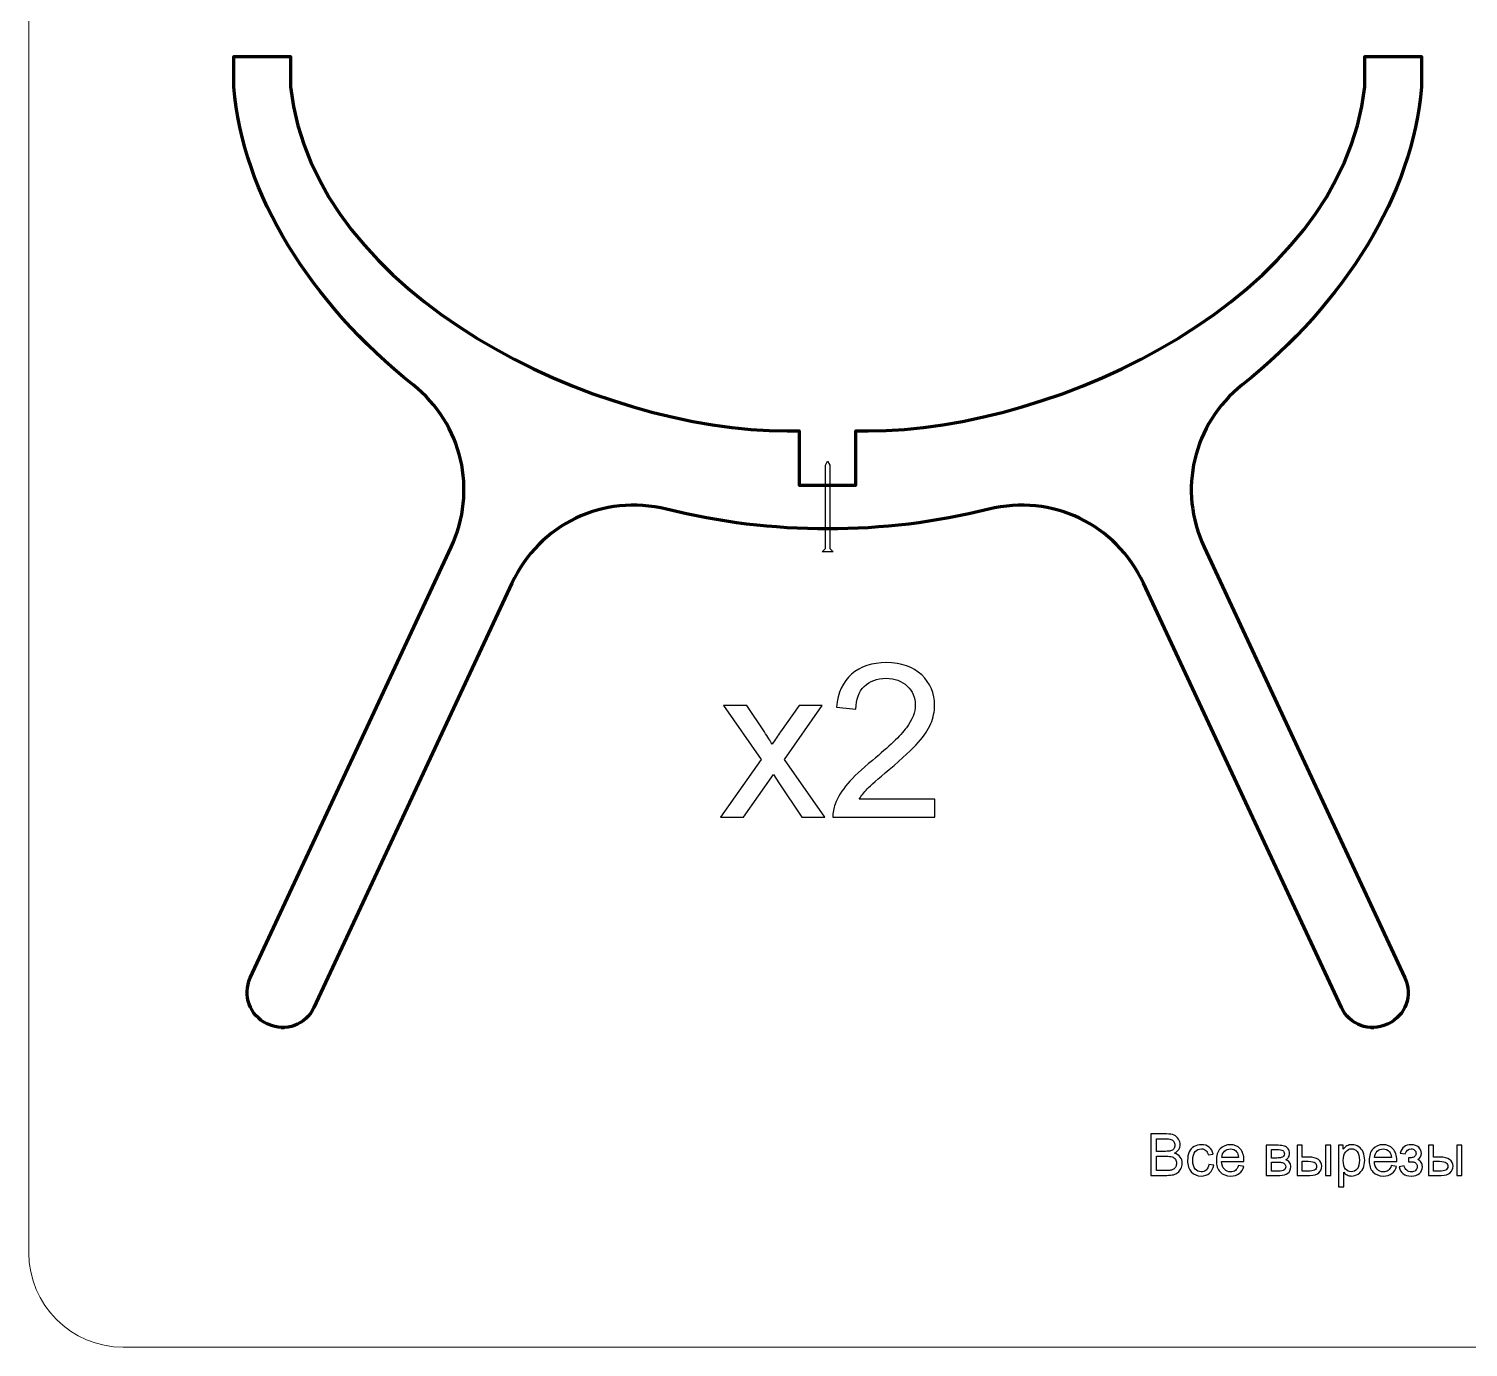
# Model space of a CAD drawing. Header units: centimetres. Extents: x -343 to 358, y -257 to 272.
# Drawn here: x -343.2 to -236.5, y 67.2 to 164.9 of the extents above; entities that cross this region are included whole.
import ezdxf

# ---------------------------------------------------------------- set-up
doc = ezdxf.new("R2010")
doc.units = ezdxf.units.CM
doc.header["$MEASUREMENT"] = 0
doc.layers.add('layer 1', color=7, linetype='Continuous')

msp = doc.modelspace()

# ---------------------------------------------------------------- linework, layer by layer
at = {"layer": 'layer 1', "color": 253, "lineweight": 20}
msp.add_open_spline([(-336.15246, 268.74795), (-336.15246, 268.74795), (-58.05242, 268.74795), (-58.05242, 268.74795), (-58.05242, 268.74795), (-54.20242, 268.74795), (-51.05242, 265.59795), (-51.05242, 261.74795), (-51.05242, 261.74795), (-51.05242, 261.74795), (-51.05242, 74.24125), (-51.05242, 74.24125), (-51.05242, 74.24125), (-51.05242, 70.39125), (-54.20242, 67.24125), (-58.05242, 67.24125), (-58.05242, 67.24125), (-58.05242, 67.24125), (-336.15246, 67.24125), (-336.15246, 67.24125), (-336.15246, 67.24125), (-340.00246, 67.24125), (-343.15246, 70.39125), (-343.15246, 74.24125), (-343.15246, 74.24125), (-343.15246, 74.24125), (-343.15246, 261.74795), (-343.15246, 261.74795), (-343.15246, 261.74795), (-343.15246, 265.59795), (-340.00246, 268.74795), (-336.15246, 268.74795)], degree=3, knots=[0, 0, 0, 0, 0.111111111, 0.111111111, 0.111111111, 0.111111111, 0.222222222, 0.222222222, 0.222222222, 0.222222222, 0.333333333, 0.333333333, 0.333333333, 0.333333333, 0.444444444, 0.444444444, 0.444444444, 0.444444444, 0.555555556, 0.555555556, 0.555555556, 0.555555556, 0.666666667, 0.666666667, 0.666666667, 0.666666667, 0.777777778, 0.777777778, 0.777777778, 0.777777778, 1, 1, 1, 1], dxfattribs=at)
at = {"layer": 'layer 1', "color": 230, "lineweight": 100}
for points, knots in [([(-283.95456, 127.86171), (-279.94029, 127.86171), (-275.92603, 128.34684), (-272.02025, 129.31711), (-272.02025, 129.31711), (-267.33117, 130.48196), (-262.58817, 128.21721), (-260.54625, 123.8383), (-260.54625, 123.8383), (-260.54625, 123.8383), (-245.88548, 92.39819), (-245.88548, 92.39819), (-245.88548, 92.39819), (-245.29192, 91.1253), (-243.7696, 90.57125), (-242.49671, 91.16478), (-242.49671, 91.16478), (-242.49671, 91.16478), (-242.40608, 91.20704), (-242.40608, 91.20704), (-242.40608, 91.20704), (-241.13319, 91.80057), (-240.57912, 93.32291), (-241.17267, 94.5958), (-241.17267, 94.5958), (-241.17267, 94.5958), (-256.05014, 126.5006), (-256.05014, 126.5006), (-256.05014, 126.5006), (-258.02389, 130.73332), (-256.88283, 135.61334), (-253.23726, 138.53245), (-253.23726, 138.53245), (-245.62108, 144.63096), (-240.58976, 152.63122), (-239.94869, 160.60305), (-239.94869, 160.60305), (-239.94869, 160.60305), (-239.95456, 162.85305), (-239.95456, 162.85305), (-239.95456, 162.85305), (-239.95456, 162.85305), (-244.15456, 162.85305), (-244.15456, 162.85305), (-244.15456, 162.85305), (-244.15456, 162.85305), (-244.15456, 160.60305), (-244.15456, 160.60305), (-244.15456, 160.60305), (-245.90506, 144.96834), (-266.94531, 135.11614), (-280.95366, 135.11572), (-280.95366, 135.11572), (-280.95366, 135.11572), (-281.85456, 135.11572), (-281.85456, 135.11572), (-281.85456, 135.11572), (-281.85456, 135.11572), (-281.85456, 131.10305), (-281.85456, 131.10305), (-281.85456, 131.10305), (-281.85456, 131.10305), (-286.05456, 131.10305), (-286.05456, 131.10305), (-286.05456, 131.10305), (-286.05456, 131.10305), (-286.05456, 135.11572), (-286.05456, 135.11572), (-286.05456, 135.11572), (-286.05456, 135.11572), (-286.95546, 135.11572), (-286.95546, 135.11572), (-286.95546, 135.11572), (-300.96381, 135.11614), (-322.00406, 144.96834), (-323.75456, 160.60305), (-323.75456, 160.60305), (-323.75456, 160.60305), (-323.75456, 162.85305), (-323.75456, 162.85305), (-323.75456, 162.85305), (-323.75456, 162.85305), (-327.95456, 162.85305), (-327.95456, 162.85305), (-327.95456, 162.85305), (-327.95456, 162.85305), (-327.96043, 160.60305), (-327.96043, 160.60305), (-327.96043, 160.60305), (-327.31936, 152.63122), (-322.28804, 144.63096), (-314.67186, 138.53245), (-314.67186, 138.53245), (-311.02629, 135.61334), (-309.88523, 130.73332), (-311.85898, 126.5006), (-311.85898, 126.5006), (-311.85898, 126.5006), (-326.73645, 94.5958), (-326.73645, 94.5958), (-326.73645, 94.5958), (-327.33, 93.32291), (-326.77593, 91.80057), (-325.50304, 91.20704), (-325.50304, 91.20704), (-325.50304, 91.20704), (-325.41241, 91.16478), (-325.41241, 91.16478), (-325.41241, 91.16478), (-324.13952, 90.57125), (-322.6172, 91.1253), (-322.02364, 92.39819), (-322.02364, 92.39819), (-322.02364, 92.39819), (-307.36287, 123.8383), (-307.36287, 123.8383), (-307.36287, 123.8383), (-305.32095, 128.21721), (-300.57795, 130.48196), (-295.88887, 129.31711), (-295.88887, 129.31711), (-291.98309, 128.34684), (-287.96883, 127.86171), (-283.95456, 127.86171)], [0, 0, 0, 0, 0.03125, 0.03125, 0.03125, 0.03125, 0.0625, 0.0625, 0.0625, 0.0625, 0.09375, 0.09375, 0.09375, 0.09375, 0.125, 0.125, 0.125, 0.125, 0.15625, 0.15625, 0.15625, 0.15625, 0.1875, 0.1875, 0.1875, 0.1875, 0.21875, 0.21875, 0.21875, 0.21875, 0.25, 0.25, 0.25, 0.25, 0.28125, 0.28125, 0.28125, 0.28125, 0.3125, 0.3125, 0.3125, 0.3125, 0.34375, 0.34375, 0.34375, 0.34375, 0.375, 0.375, 0.375, 0.375, 0.40625, 0.40625, 0.40625, 0.40625, 0.4375, 0.4375, 0.4375, 0.4375, 0.46875, 0.46875, 0.46875, 0.46875, 0.5, 0.5, 0.5, 0.5, 0.53125, 0.53125, 0.53125, 0.53125, 0.5625, 0.5625, 0.5625, 0.5625, 0.59375, 0.59375, 0.59375, 0.59375, 0.625, 0.625, 0.625, 0.625, 0.65625, 0.65625, 0.65625, 0.65625, 0.6875, 0.6875, 0.6875, 0.6875, 0.71875, 0.71875, 0.71875, 0.71875, 0.75, 0.75, 0.75, 0.75, 0.78125, 0.78125, 0.78125, 0.78125, 0.8125, 0.8125, 0.8125, 0.8125, 0.84375, 0.84375, 0.84375, 0.84375, 0.875, 0.875, 0.875, 0.875, 0.90625, 0.90625, 0.90625, 0.90625, 0.9375, 0.9375, 0.9375, 0.9375, 1, 1, 1, 1]), ([(-324.43906, 90.92856), (-324.37249, 90.92597), (-324.30605, 90.92594), (-324.23984, 90.92856), (-324.23984, 90.92856), (-324.23984, 90.92856), (-324.43906, 90.92856), (-324.43906, 90.92856)], [0, 0, 0, 0, 0.333333333, 0.333333333, 0.333333333, 0.333333333, 1, 1, 1, 1]), ([(-243.47006, 90.92856), (-243.53663, 90.92597), (-243.60307, 90.92594), (-243.66928, 90.92856), (-243.66928, 90.92856), (-243.66928, 90.92856), (-243.47006, 90.92856), (-243.47006, 90.92856)], [0, 0, 0, 0, 0.333333333, 0.333333333, 0.333333333, 0.333333333, 1, 1, 1, 1])]:
    msp.add_open_spline(points, degree=3, knots=knots, dxfattribs=at)
at = {"layer": 'layer 1', "color": 250}
msp.add_open_spline([(-283.80456, 126.40932), (-283.80456, 126.40932), (-283.80456, 132.58702), (-283.80456, 132.58702), (-283.80456, 132.58702), (-283.80456, 132.58702), (-283.95456, 132.87806), (-283.95456, 132.87806), (-283.95456, 132.87806), (-283.95456, 132.87806), (-284.10456, 132.58702), (-284.10456, 132.58702), (-284.10456, 132.58702), (-284.10456, 132.58702), (-284.10456, 126.40932), (-284.10456, 126.40932), (-284.10456, 126.40932), (-284.10456, 126.40932), (-284.35456, 126.17383), (-284.35456, 126.17383), (-284.35456, 126.17383), (-284.35456, 126.17383), (-283.55456, 126.17383), (-283.55456, 126.17383), (-283.55456, 126.17383), (-283.55456, 126.17383), (-283.80456, 126.40932), (-283.80456, 126.40932)], degree=3, knots=[0, 0, 0, 0, 0.125, 0.125, 0.125, 0.125, 0.25, 0.25, 0.25, 0.25, 0.375, 0.375, 0.375, 0.375, 0.5, 0.5, 0.5, 0.5, 0.625, 0.625, 0.625, 0.625, 0.75, 0.75, 0.75, 0.75, 1, 1, 1, 1], dxfattribs=at)
at = {"layer": 'layer 1', "color": 242}
for points, knots in [([(-276.0138, 107.84061), (-276.0138, 107.84061), (-276.0138, 106.50255), (-276.0138, 106.50255), (-276.0138, 106.50255), (-276.0138, 106.50255), (-283.5643, 106.50255), (-283.5643, 106.50255), (-283.5643, 106.50255), (-283.57492, 106.83972), (-283.51917, 107.16362), (-283.3997, 107.47689), (-283.3997, 107.47689), (-283.20589, 107.98929), (-282.89527, 108.49637), (-282.46783, 108.99283), (-282.46783, 108.99283), (-282.04039, 109.4893), (-281.42977, 110.06275), (-280.63596, 110.7132), (-280.63596, 110.7132), (-279.40144, 111.73002), (-278.56249, 112.53445), (-278.12444, 113.12915), (-278.12444, 113.12915), (-277.68373, 113.72384), (-277.46337, 114.28668), (-277.46337, 114.81765), (-277.46337, 114.81765), (-277.46337, 115.37253), (-277.66249, 115.83979), (-278.06072, 116.22209), (-278.06072, 116.22209), (-278.45895, 116.60174), (-278.97931, 116.79289), (-279.61914, 116.79289), (-279.61914, 116.79289), (-280.29613, 116.79289), (-280.83773, 116.59112), (-281.24393, 116.18758), (-281.24393, 116.18758), (-281.65013, 115.78669), (-281.85455, 115.22916), (-281.85986, 114.515), (-281.85986, 114.515), (-281.85986, 114.515), (-283.2935, 114.65836), (-283.2935, 114.65836), (-283.2935, 114.65836), (-283.19527, 115.73094), (-282.82359, 116.54864), (-282.1811, 117.11148), (-282.1811, 117.11148), (-281.53597, 117.67431), (-280.67313, 117.95573), (-279.58728, 117.95573), (-279.58728, 117.95573), (-278.49347, 117.95573), (-277.62532, 117.65307), (-276.98815, 117.0451), (-276.98815, 117.0451), (-276.34832, 116.43714), (-276.02973, 115.68315), (-276.02973, 114.7858), (-276.02973, 114.7858), (-276.02973, 114.32916), (-276.12265, 113.88048), (-276.31115, 113.43977), (-276.31115, 113.43977), (-276.49699, 112.9964), (-276.80761, 112.5318), (-277.24036, 112.0433), (-277.24036, 112.0433), (-277.67576, 111.55745), (-278.39524, 110.88577), (-279.39878, 110.0362), (-279.39878, 110.0362), (-280.24038, 109.33), (-280.78198, 108.85212), (-281.02092, 108.59991), (-281.02092, 108.59991), (-281.25986, 108.3477), (-281.45632, 108.09548), (-281.61296, 107.84061), (-281.61296, 107.84061), (-281.61296, 107.84061), (-276.0138, 107.84061), (-276.0138, 107.84061)], [0, 0, 0, 0, 0.043478261, 0.043478261, 0.043478261, 0.043478261, 0.086956522, 0.086956522, 0.086956522, 0.086956522, 0.130434783, 0.130434783, 0.130434783, 0.130434783, 0.173913043, 0.173913043, 0.173913043, 0.173913043, 0.217391304, 0.217391304, 0.217391304, 0.217391304, 0.260869565, 0.260869565, 0.260869565, 0.260869565, 0.304347826, 0.304347826, 0.304347826, 0.304347826, 0.347826087, 0.347826087, 0.347826087, 0.347826087, 0.391304348, 0.391304348, 0.391304348, 0.391304348, 0.434782609, 0.434782609, 0.434782609, 0.434782609, 0.47826087, 0.47826087, 0.47826087, 0.47826087, 0.52173913, 0.52173913, 0.52173913, 0.52173913, 0.565217391, 0.565217391, 0.565217391, 0.565217391, 0.608695652, 0.608695652, 0.608695652, 0.608695652, 0.652173913, 0.652173913, 0.652173913, 0.652173913, 0.695652174, 0.695652174, 0.695652174, 0.695652174, 0.739130435, 0.739130435, 0.739130435, 0.739130435, 0.782608696, 0.782608696, 0.782608696, 0.782608696, 0.826086957, 0.826086957, 0.826086957, 0.826086957, 0.869565217, 0.869565217, 0.869565217, 0.869565217, 0.913043478, 0.913043478, 0.913043478, 0.913043478, 1, 1, 1, 1]), ([(-291.89533, 106.50255), (-291.89533, 106.50255), (-288.87673, 110.78488), (-288.87673, 110.78488), (-288.87673, 110.78488), (-288.87673, 110.78488), (-291.67232, 114.76987), (-291.67232, 114.76987), (-291.67232, 114.76987), (-291.67232, 114.76987), (-289.9493, 114.76987), (-289.9493, 114.76987), (-289.9493, 114.76987), (-289.9493, 114.76987), (-288.6431, 112.81853), (-288.6431, 112.81853), (-288.6431, 112.81853), (-288.4015, 112.45215), (-288.21035, 112.1548), (-288.07495, 111.92117), (-288.07495, 111.92117), (-287.83867, 112.25303), (-287.62893, 112.55304), (-287.44043, 112.82118), (-287.44043, 112.82118), (-287.44043, 112.82118), (-286.0652, 114.76987), (-286.0652, 114.76987), (-286.0652, 114.76987), (-286.0652, 114.76987), (-284.3528, 114.76987), (-284.3528, 114.76987), (-284.3528, 114.76987), (-284.3528, 114.76987), (-287.16433, 110.78488), (-287.16433, 110.78488), (-287.16433, 110.78488), (-287.16433, 110.78488), (-284.16961, 106.50255), (-284.16961, 106.50255), (-284.16961, 106.50255), (-284.16961, 106.50255), (-285.87405, 106.50255), (-285.87405, 106.50255), (-285.87405, 106.50255), (-285.87405, 106.50255), (-287.5838, 109.05124), (-287.5838, 109.05124), (-287.5838, 109.05124), (-287.5838, 109.05124), (-287.97407, 109.66452), (-287.97407, 109.66452), (-287.97407, 109.66452), (-287.97407, 109.66452), (-290.18293, 106.50255), (-290.18293, 106.50255), (-290.18293, 106.50255), (-290.18293, 106.50255), (-291.89533, 106.50255), (-291.89533, 106.50255)], [0, 0, 0, 0, 0.0625, 0.0625, 0.0625, 0.0625, 0.125, 0.125, 0.125, 0.125, 0.1875, 0.1875, 0.1875, 0.1875, 0.25, 0.25, 0.25, 0.25, 0.3125, 0.3125, 0.3125, 0.3125, 0.375, 0.375, 0.375, 0.375, 0.4375, 0.4375, 0.4375, 0.4375, 0.5, 0.5, 0.5, 0.5, 0.5625, 0.5625, 0.5625, 0.5625, 0.625, 0.625, 0.625, 0.625, 0.6875, 0.6875, 0.6875, 0.6875, 0.75, 0.75, 0.75, 0.75, 0.8125, 0.8125, 0.8125, 0.8125, 0.875, 0.875, 0.875, 0.875, 1, 1, 1, 1]), ([(-260.0014, 79.97116), (-260.0014, 79.97116), (-260.0014, 83.04143), (-260.0014, 83.04143), (-260.0014, 83.04143), (-260.0014, 83.04143), (-258.84934, 83.04143), (-258.84934, 83.04143), (-258.84934, 83.04143), (-258.61492, 83.04143), (-258.42696, 83.01069), (-258.28474, 82.94852), (-258.28474, 82.94852), (-258.14323, 82.88634), (-258.03246, 82.79057), (-257.95241, 82.66122), (-257.95241, 82.66122), (-257.87165, 82.53257), (-257.83163, 82.3975), (-257.83163, 82.25599), (-257.83163, 82.25599), (-257.83163, 82.12521), (-257.86737, 82.00157), (-257.93812, 81.88579), (-257.93812, 81.88579), (-258.00887, 81.77001), (-258.11607, 81.67639), (-258.25972, 81.60492), (-258.25972, 81.60492), (-258.07391, 81.5506), (-257.93097, 81.45769), (-257.83163, 81.32619), (-257.83163, 81.32619), (-257.73158, 81.19541), (-257.68155, 81.04032), (-257.68155, 80.86165), (-257.68155, 80.86165), (-257.68155, 80.71729), (-257.71228, 80.58364), (-257.77303, 80.46), (-257.77303, 80.46), (-257.83378, 80.33636), (-257.90882, 80.24131), (-257.99815, 80.17413), (-257.99815, 80.17413), (-258.08749, 80.10766), (-258.19969, 80.05692), (-258.33405, 80.02262), (-258.33405, 80.02262), (-258.46913, 79.98831), (-258.63422, 79.97116), (-258.83004, 79.97116), (-258.83004, 79.97116), (-258.83004, 79.97116), (-260.0014, 79.97116), (-260.0014, 79.97116)], [0, 0, 0, 0, 0.066666667, 0.066666667, 0.066666667, 0.066666667, 0.133333333, 0.133333333, 0.133333333, 0.133333333, 0.2, 0.2, 0.2, 0.2, 0.266666667, 0.266666667, 0.266666667, 0.266666667, 0.333333333, 0.333333333, 0.333333333, 0.333333333, 0.4, 0.4, 0.4, 0.4, 0.466666667, 0.466666667, 0.466666667, 0.466666667, 0.533333333, 0.533333333, 0.533333333, 0.533333333, 0.6, 0.6, 0.6, 0.6, 0.666666667, 0.666666667, 0.666666667, 0.666666667, 0.733333333, 0.733333333, 0.733333333, 0.733333333, 0.8, 0.8, 0.8, 0.8, 0.866666667, 0.866666667, 0.866666667, 0.866666667, 1, 1, 1, 1]), ([(-259.59403, 81.75071), (-259.59403, 81.75071), (-258.93009, 81.75071), (-258.93009, 81.75071), (-258.93009, 81.75071), (-258.75, 81.75071), (-258.62064, 81.76286), (-258.54274, 81.78645), (-258.54274, 81.78645), (-258.43911, 81.81718), (-258.36121, 81.86864), (-258.30904, 81.9401), (-258.30904, 81.9401), (-258.25687, 82.01157), (-258.23042, 82.10091), (-258.23042, 82.20882), (-258.23042, 82.20882), (-258.23042, 82.31102), (-258.25472, 82.40107), (-258.30404, 82.47826), (-258.30404, 82.47826), (-258.35263, 82.55616), (-258.42267, 82.60976), (-258.51344, 82.63835), (-258.51344, 82.63835), (-258.6042, 82.66693), (-258.76, 82.68123), (-258.98012, 82.68123), (-258.98012, 82.68123), (-258.98012, 82.68123), (-259.59403, 82.68123), (-259.59403, 82.68123), (-259.59403, 82.68123), (-259.59403, 82.68123), (-259.59403, 81.75071), (-259.59403, 81.75071)], [0, 0, 0, 0, 0.1, 0.1, 0.1, 0.1, 0.2, 0.2, 0.2, 0.2, 0.3, 0.3, 0.3, 0.3, 0.4, 0.4, 0.4, 0.4, 0.5, 0.5, 0.5, 0.5, 0.6, 0.6, 0.6, 0.6, 0.7, 0.7, 0.7, 0.7, 0.8, 0.8, 0.8, 0.8, 1, 1, 1, 1]), ([(-255.71761, 80.7859), (-255.71761, 80.7859), (-255.34883, 80.73444), (-255.34883, 80.73444), (-255.34883, 80.73444), (-255.38957, 80.48073), (-255.49248, 80.28276), (-255.659, 80.13911), (-255.659, 80.13911), (-255.82552, 79.99546), (-256.03064, 79.92399), (-256.27291, 79.92399), (-256.27291, 79.92399), (-256.57665, 79.92399), (-256.82107, 80.02333), (-257.00546, 80.22201), (-257.00546, 80.22201), (-257.19056, 80.42069), (-257.28276, 80.70514), (-257.28276, 81.07534), (-257.28276, 81.07534), (-257.28276, 81.31547), (-257.24273, 81.52487), (-257.16341, 81.70497), (-257.16341, 81.70497), (-257.08408, 81.88436), (-256.96329, 82.01943), (-256.80035, 82.10877), (-256.80035, 82.10877), (-256.63812, 82.19882), (-256.46159, 82.24384), (-256.27006, 82.24384), (-256.27006, 82.24384), (-256.02921, 82.24384), (-255.83124, 82.18309), (-255.6783, 82.06088), (-255.6783, 82.06088), (-255.52464, 81.93867), (-255.42602, 81.76501), (-255.38314, 81.5406), (-255.38314, 81.5406), (-255.38314, 81.5406), (-255.74762, 81.48485), (-255.74762, 81.48485), (-255.74762, 81.48485), (-255.78264, 81.63422), (-255.84411, 81.74643), (-255.93344, 81.82218), (-255.93344, 81.82218), (-256.02206, 81.89722), (-256.12926, 81.9351), (-256.25505, 81.9351), (-256.25505, 81.9351), (-256.44515, 81.9351), (-256.59952, 81.86721), (-256.71887, 81.73142), (-256.71887, 81.73142), (-256.83751, 81.59491), (-256.89683, 81.38051), (-256.89683, 81.08606), (-256.89683, 81.08606), (-256.89683, 80.78732), (-256.83966, 80.57078), (-256.72531, 80.4357), (-256.72531, 80.4357), (-256.61024, 80.30063), (-256.46087, 80.23273), (-256.2772, 80.23273), (-256.2772, 80.23273), (-256.12855, 80.23273), (-256.00491, 80.27776), (-255.90628, 80.36852), (-255.90628, 80.36852), (-255.80694, 80.45857), (-255.74405, 80.59793), (-255.71761, 80.7859)], [0, 0, 0, 0, 0.05, 0.05, 0.05, 0.05, 0.1, 0.1, 0.1, 0.1, 0.15, 0.15, 0.15, 0.15, 0.2, 0.2, 0.2, 0.2, 0.25, 0.25, 0.25, 0.25, 0.3, 0.3, 0.3, 0.3, 0.35, 0.35, 0.35, 0.35, 0.4, 0.4, 0.4, 0.4, 0.45, 0.45, 0.45, 0.45, 0.5, 0.5, 0.5, 0.5, 0.55, 0.55, 0.55, 0.55, 0.6, 0.6, 0.6, 0.6, 0.65, 0.65, 0.65, 0.65, 0.7, 0.7, 0.7, 0.7, 0.75, 0.75, 0.75, 0.75, 0.8, 0.8, 0.8, 0.8, 0.85, 0.85, 0.85, 0.85, 0.9, 0.9, 0.9, 0.9, 1, 1, 1, 1]), ([(-253.50925, 80.69156), (-253.50925, 80.69156), (-253.11903, 80.6401), (-253.11903, 80.6401), (-253.11903, 80.6401), (-253.17978, 80.41355), (-253.29341, 80.23702), (-253.45922, 80.11195), (-253.45922, 80.11195), (-253.62502, 79.98688), (-253.83657, 79.92399), (-254.09457, 79.92399), (-254.09457, 79.92399), (-254.41903, 79.92399), (-254.67632, 80.02405), (-254.86642, 80.22416), (-254.86642, 80.22416), (-255.05653, 80.42355), (-255.15158, 80.70442), (-255.15158, 81.06534), (-255.15158, 81.06534), (-255.15158, 81.4384), (-255.05581, 81.72856), (-254.86356, 81.93439), (-254.86356, 81.93439), (-254.67132, 82.14093), (-254.42189, 82.24384), (-254.1153, 82.24384), (-254.1153, 82.24384), (-253.8187, 82.24384), (-253.57643, 82.14307), (-253.38847, 81.94082), (-253.38847, 81.94082), (-253.2005, 81.73856), (-253.10617, 81.45412), (-253.10617, 81.08749), (-253.10617, 81.08749), (-253.10617, 81.06534), (-253.10688, 81.03175), (-253.10831, 80.98743), (-253.10831, 80.98743), (-253.10831, 80.98743), (-254.76565, 80.98743), (-254.76565, 80.98743), (-254.76565, 80.98743), (-254.75136, 80.74373), (-254.68275, 80.55648), (-254.5584, 80.42713), (-254.5584, 80.42713), (-254.43476, 80.29777), (-254.27967, 80.23273), (-254.09457, 80.23273), (-254.09457, 80.23273), (-253.95664, 80.23273), (-253.83871, 80.26918), (-253.74152, 80.34208), (-253.74152, 80.34208), (-253.64361, 80.41498), (-253.56642, 80.53147), (-253.50925, 80.69156)], [0, 0, 0, 0, 0.0625, 0.0625, 0.0625, 0.0625, 0.125, 0.125, 0.125, 0.125, 0.1875, 0.1875, 0.1875, 0.1875, 0.25, 0.25, 0.25, 0.25, 0.3125, 0.3125, 0.3125, 0.3125, 0.375, 0.375, 0.375, 0.375, 0.4375, 0.4375, 0.4375, 0.4375, 0.5, 0.5, 0.5, 0.5, 0.5625, 0.5625, 0.5625, 0.5625, 0.625, 0.625, 0.625, 0.625, 0.6875, 0.6875, 0.6875, 0.6875, 0.75, 0.75, 0.75, 0.75, 0.8125, 0.8125, 0.8125, 0.8125, 0.875, 0.875, 0.875, 0.875, 1, 1, 1, 1]), ([(-251.45097, 82.19667), (-251.45097, 82.19667), (-250.58263, 82.19667), (-250.58263, 82.19667), (-250.58263, 82.19667), (-250.36966, 82.19667), (-250.211, 82.17881), (-250.10665, 82.14307), (-250.10665, 82.14307), (-250.00303, 82.10734), (-249.91369, 82.0423), (-249.83936, 81.94725), (-249.83936, 81.94725), (-249.76432, 81.85148), (-249.72716, 81.73785), (-249.72716, 81.60492), (-249.72716, 81.60492), (-249.72716, 81.49843), (-249.74931, 81.40552), (-249.79291, 81.32691), (-249.79291, 81.32691), (-249.83722, 81.24758), (-249.90297, 81.18111), (-249.99159, 81.12823), (-249.99159, 81.12823), (-249.88725, 81.09321), (-249.80077, 81.02817), (-249.73145, 80.9324), (-249.73145, 80.9324), (-249.66284, 80.83735), (-249.62853, 80.72372), (-249.62853, 80.59293), (-249.62853, 80.59293), (-249.64211, 80.3821), (-249.71787, 80.22559), (-249.85437, 80.1241), (-249.85437, 80.1241), (-249.99088, 80.0219), (-250.18956, 79.97116), (-250.4497, 79.97116), (-250.4497, 79.97116), (-250.4497, 79.97116), (-251.45097, 79.97116), (-251.45097, 79.97116), (-251.45097, 79.97116), (-251.45097, 79.97116), (-251.45097, 82.19667), (-251.45097, 82.19667)], [0, 0, 0, 0, 0.076923077, 0.076923077, 0.076923077, 0.076923077, 0.153846154, 0.153846154, 0.153846154, 0.153846154, 0.230769231, 0.230769231, 0.230769231, 0.230769231, 0.307692308, 0.307692308, 0.307692308, 0.307692308, 0.384615385, 0.384615385, 0.384615385, 0.384615385, 0.461538462, 0.461538462, 0.461538462, 0.461538462, 0.538461538, 0.538461538, 0.538461538, 0.538461538, 0.615384615, 0.615384615, 0.615384615, 0.615384615, 0.692307692, 0.692307692, 0.692307692, 0.692307692, 0.769230769, 0.769230769, 0.769230769, 0.769230769, 0.846153846, 0.846153846, 0.846153846, 0.846153846, 1, 1, 1, 1]), ([(-249.1597, 82.19667), (-249.1597, 82.19667), (-248.78235, 82.19667), (-248.78235, 82.19667), (-248.78235, 82.19667), (-248.78235, 82.19667), (-248.78235, 81.32619), (-248.78235, 81.32619), (-248.78235, 81.32619), (-248.78235, 81.32619), (-248.30637, 81.32619), (-248.30637, 81.32619), (-248.30637, 81.32619), (-247.99549, 81.32619), (-247.75679, 81.26616), (-247.58884, 81.14538), (-247.58884, 81.14538), (-247.42089, 81.0246), (-247.33727, 80.85808), (-247.33727, 80.64582), (-247.33727, 80.64582), (-247.33727, 80.46), (-247.40731, 80.30134), (-247.54738, 80.16913), (-247.54738, 80.16913), (-247.68746, 80.03691), (-247.91116, 79.97116), (-248.21918, 79.97116), (-248.21918, 79.97116), (-248.21918, 79.97116), (-249.1597, 79.97116), (-249.1597, 79.97116), (-249.1597, 79.97116), (-249.1597, 79.97116), (-249.1597, 82.19667), (-249.1597, 82.19667)], [0, 0, 0, 0, 0.1, 0.1, 0.1, 0.1, 0.2, 0.2, 0.2, 0.2, 0.3, 0.3, 0.3, 0.3, 0.4, 0.4, 0.4, 0.4, 0.5, 0.5, 0.5, 0.5, 0.6, 0.6, 0.6, 0.6, 0.7, 0.7, 0.7, 0.7, 0.8, 0.8, 0.8, 0.8, 1, 1, 1, 1]), ([(-247.05426, 82.19667), (-247.05426, 82.19667), (-246.6769, 82.19667), (-246.6769, 82.19667), (-246.6769, 82.19667), (-246.6769, 82.19667), (-246.6769, 79.97116), (-246.6769, 79.97116), (-246.6769, 79.97116), (-246.6769, 79.97116), (-247.05426, 79.97116), (-247.05426, 79.97116), (-247.05426, 79.97116), (-247.05426, 79.97116), (-247.05426, 82.19667), (-247.05426, 82.19667)], [0, 0, 0, 0, 0.2, 0.2, 0.2, 0.2, 0.4, 0.4, 0.4, 0.4, 0.6, 0.6, 0.6, 0.6, 1, 1, 1, 1]), ([(-246.09016, 79.11783), (-246.09016, 79.11783), (-246.09016, 82.19667), (-246.09016, 82.19667), (-246.09016, 82.19667), (-246.09016, 82.19667), (-245.74711, 82.19667), (-245.74711, 82.19667), (-245.74711, 82.19667), (-245.74711, 82.19667), (-245.74711, 81.90437), (-245.74711, 81.90437), (-245.74711, 81.90437), (-245.66635, 82.01729), (-245.57487, 82.10234), (-245.47267, 82.1588), (-245.47267, 82.1588), (-245.37119, 82.21526), (-245.24755, 82.24384), (-245.10247, 82.24384), (-245.10247, 82.24384), (-244.91236, 82.24384), (-244.74513, 82.19524), (-244.60005, 82.09733), (-244.60005, 82.09733), (-244.45497, 82.00014), (-244.34562, 81.8622), (-244.2713, 81.68496), (-244.2713, 81.68496), (-244.19768, 81.50701), (-244.16052, 81.31261), (-244.16052, 81.10035), (-244.16052, 81.10035), (-244.16052, 80.8738), (-244.20126, 80.6694), (-244.28273, 80.48716), (-244.28273, 80.48716), (-244.3642, 80.30563), (-244.48284, 80.16627), (-244.63864, 80.06907), (-244.63864, 80.06907), (-244.79373, 79.97259), (-244.95739, 79.92399), (-245.12891, 79.92399), (-245.12891, 79.92399), (-245.2547, 79.92399), (-245.36762, 79.95043), (-245.46696, 80.00332), (-245.46696, 80.00332), (-245.56701, 80.05621), (-245.64848, 80.12267), (-245.71281, 80.20343), (-245.71281, 80.20343), (-245.71281, 80.20343), (-245.71281, 79.11783), (-245.71281, 79.11783), (-245.71281, 79.11783), (-245.71281, 79.11783), (-246.09016, 79.11783), (-246.09016, 79.11783)], [0, 0, 0, 0, 0.0625, 0.0625, 0.0625, 0.0625, 0.125, 0.125, 0.125, 0.125, 0.1875, 0.1875, 0.1875, 0.1875, 0.25, 0.25, 0.25, 0.25, 0.3125, 0.3125, 0.3125, 0.3125, 0.375, 0.375, 0.375, 0.375, 0.4375, 0.4375, 0.4375, 0.4375, 0.5, 0.5, 0.5, 0.5, 0.5625, 0.5625, 0.5625, 0.5625, 0.625, 0.625, 0.625, 0.625, 0.6875, 0.6875, 0.6875, 0.6875, 0.75, 0.75, 0.75, 0.75, 0.8125, 0.8125, 0.8125, 0.8125, 0.875, 0.875, 0.875, 0.875, 1, 1, 1, 1]), ([(-242.18729, 80.69156), (-242.18729, 80.69156), (-241.79707, 80.6401), (-241.79707, 80.6401), (-241.79707, 80.6401), (-241.85782, 80.41355), (-241.97145, 80.23702), (-242.13726, 80.11195), (-242.13726, 80.11195), (-242.30306, 79.98688), (-242.51461, 79.92399), (-242.77261, 79.92399), (-242.77261, 79.92399), (-243.09707, 79.92399), (-243.35436, 80.02405), (-243.54446, 80.22416), (-243.54446, 80.22416), (-243.73457, 80.42355), (-243.82962, 80.70442), (-243.82962, 81.06534), (-243.82962, 81.06534), (-243.82962, 81.4384), (-243.73385, 81.72856), (-243.5416, 81.93439), (-243.5416, 81.93439), (-243.34936, 82.14093), (-243.09993, 82.24384), (-242.79334, 82.24384), (-242.79334, 82.24384), (-242.49674, 82.24384), (-242.25447, 82.14307), (-242.06651, 81.94082), (-242.06651, 81.94082), (-241.87854, 81.73856), (-241.78421, 81.45412), (-241.78421, 81.08749), (-241.78421, 81.08749), (-241.78421, 81.06534), (-241.78492, 81.03175), (-241.78635, 80.98743), (-241.78635, 80.98743), (-241.78635, 80.98743), (-243.44369, 80.98743), (-243.44369, 80.98743), (-243.44369, 80.98743), (-243.4294, 80.74373), (-243.36079, 80.55648), (-243.23644, 80.42713), (-243.23644, 80.42713), (-243.1128, 80.29777), (-242.95771, 80.23273), (-242.77261, 80.23273), (-242.77261, 80.23273), (-242.63468, 80.23273), (-242.51675, 80.26918), (-242.41956, 80.34208), (-242.41956, 80.34208), (-242.32165, 80.41498), (-242.24446, 80.53147), (-242.18729, 80.69156)], [0, 0, 0, 0, 0.0625, 0.0625, 0.0625, 0.0625, 0.125, 0.125, 0.125, 0.125, 0.1875, 0.1875, 0.1875, 0.1875, 0.25, 0.25, 0.25, 0.25, 0.3125, 0.3125, 0.3125, 0.3125, 0.375, 0.375, 0.375, 0.375, 0.4375, 0.4375, 0.4375, 0.4375, 0.5, 0.5, 0.5, 0.5, 0.5625, 0.5625, 0.5625, 0.5625, 0.625, 0.625, 0.625, 0.625, 0.6875, 0.6875, 0.6875, 0.6875, 0.75, 0.75, 0.75, 0.75, 0.8125, 0.8125, 0.8125, 0.8125, 0.875, 0.875, 0.875, 0.875, 1, 1, 1, 1]), ([(-240.92159, 80.97886), (-240.92159, 80.97886), (-240.92159, 81.27474), (-240.92159, 81.27474), (-240.92159, 81.27474), (-240.76293, 81.27617), (-240.6543, 81.2826), (-240.59712, 81.29332), (-240.59712, 81.29332), (-240.53923, 81.30475), (-240.4842, 81.33763), (-240.43275, 81.39337), (-240.43275, 81.39337), (-240.38129, 81.44912), (-240.35556, 81.51844), (-240.35556, 81.60206), (-240.35556, 81.60206), (-240.35556, 81.70283), (-240.38915, 81.7843), (-240.45705, 81.84434), (-240.45705, 81.84434), (-240.52494, 81.90508), (-240.61213, 81.9351), (-240.72005, 81.9351), (-240.72005, 81.9351), (-240.93231, 81.9351), (-241.08096, 81.81075), (-241.16601, 81.56204), (-241.16601, 81.56204), (-241.16601, 81.56204), (-241.52621, 81.62207), (-241.52621, 81.62207), (-241.52621, 81.62207), (-241.41472, 82.03659), (-241.14457, 82.24384), (-240.71719, 82.24384), (-240.71719, 82.24384), (-240.47992, 82.24384), (-240.2941, 82.17952), (-240.15902, 82.05016), (-240.15902, 82.05016), (-240.02395, 81.92081), (-239.95677, 81.76644), (-239.95677, 81.58705), (-239.95677, 81.58705), (-239.95677, 81.40624), (-240.04468, 81.26187), (-240.21977, 81.15538), (-240.21977, 81.15538), (-240.10757, 81.09535), (-240.02395, 81.01888), (-239.96749, 80.92597), (-239.96749, 80.92597), (-239.91174, 80.83306), (-239.88387, 80.723), (-239.88387, 80.59579), (-239.88387, 80.59579), (-239.88387, 80.39639), (-239.95677, 80.23488), (-240.10185, 80.11052), (-240.10185, 80.11052), (-240.24764, 79.98617), (-240.45061, 79.92399), (-240.71219, 79.92399), (-240.71219, 79.92399), (-241.21961, 79.92399), (-241.51406, 80.1484), (-241.59482, 80.59722), (-241.59482, 80.59722), (-241.59482, 80.59722), (-241.23891, 80.67441), (-241.23891, 80.67441), (-241.23891, 80.67441), (-241.20674, 80.5329), (-241.14171, 80.42284), (-241.04308, 80.34494), (-241.04308, 80.34494), (-240.94446, 80.26704), (-240.83225, 80.22844), (-240.70504, 80.22844), (-240.70504, 80.22844), (-240.57783, 80.22844), (-240.47205, 80.26418), (-240.38772, 80.33636), (-240.38772, 80.33636), (-240.30339, 80.40783), (-240.26122, 80.49931), (-240.26122, 80.6108), (-240.26122, 80.6108), (-240.26122, 80.69727), (-240.28767, 80.77232), (-240.34055, 80.83664), (-240.34055, 80.83664), (-240.39344, 80.90096), (-240.4499, 80.94098), (-240.50993, 80.9567), (-240.50993, 80.9567), (-240.56996, 80.97314), (-240.6786, 80.981), (-240.83583, 80.981), (-240.83583, 80.981), (-240.84869, 80.981), (-240.87728, 80.98029), (-240.92159, 80.97886)], [0, 0, 0, 0, 0.037037037, 0.037037037, 0.037037037, 0.037037037, 0.074074074, 0.074074074, 0.074074074, 0.074074074, 0.111111111, 0.111111111, 0.111111111, 0.111111111, 0.148148148, 0.148148148, 0.148148148, 0.148148148, 0.185185185, 0.185185185, 0.185185185, 0.185185185, 0.222222222, 0.222222222, 0.222222222, 0.222222222, 0.259259259, 0.259259259, 0.259259259, 0.259259259, 0.296296296, 0.296296296, 0.296296296, 0.296296296, 0.333333333, 0.333333333, 0.333333333, 0.333333333, 0.37037037, 0.37037037, 0.37037037, 0.37037037, 0.407407407, 0.407407407, 0.407407407, 0.407407407, 0.444444444, 0.444444444, 0.444444444, 0.444444444, 0.481481481, 0.481481481, 0.481481481, 0.481481481, 0.518518519, 0.518518519, 0.518518519, 0.518518519, 0.555555556, 0.555555556, 0.555555556, 0.555555556, 0.592592593, 0.592592593, 0.592592593, 0.592592593, 0.62962963, 0.62962963, 0.62962963, 0.62962963, 0.666666667, 0.666666667, 0.666666667, 0.666666667, 0.703703704, 0.703703704, 0.703703704, 0.703703704, 0.740740741, 0.740740741, 0.740740741, 0.740740741, 0.777777778, 0.777777778, 0.777777778, 0.777777778, 0.814814815, 0.814814815, 0.814814815, 0.814814815, 0.851851852, 0.851851852, 0.851851852, 0.851851852, 0.888888889, 0.888888889, 0.888888889, 0.888888889, 0.925925926, 0.925925926, 0.925925926, 0.925925926, 1, 1, 1, 1]), ([(-239.43577, 82.19667), (-239.43577, 82.19667), (-239.05842, 82.19667), (-239.05842, 82.19667), (-239.05842, 82.19667), (-239.05842, 82.19667), (-239.05842, 81.32619), (-239.05842, 81.32619), (-239.05842, 81.32619), (-239.05842, 81.32619), (-238.58244, 81.32619), (-238.58244, 81.32619), (-238.58244, 81.32619), (-238.27156, 81.32619), (-238.03286, 81.26616), (-237.86491, 81.14538), (-237.86491, 81.14538), (-237.69696, 81.0246), (-237.61334, 80.85808), (-237.61334, 80.64582), (-237.61334, 80.64582), (-237.61334, 80.46), (-237.68338, 80.30134), (-237.82345, 80.16913), (-237.82345, 80.16913), (-237.96353, 80.03691), (-238.18723, 79.97116), (-238.49525, 79.97116), (-238.49525, 79.97116), (-238.49525, 79.97116), (-239.43577, 79.97116), (-239.43577, 79.97116), (-239.43577, 79.97116), (-239.43577, 79.97116), (-239.43577, 82.19667), (-239.43577, 82.19667)], [0, 0, 0, 0, 0.1, 0.1, 0.1, 0.1, 0.2, 0.2, 0.2, 0.2, 0.3, 0.3, 0.3, 0.3, 0.4, 0.4, 0.4, 0.4, 0.5, 0.5, 0.5, 0.5, 0.6, 0.6, 0.6, 0.6, 0.7, 0.7, 0.7, 0.7, 0.8, 0.8, 0.8, 0.8, 1, 1, 1, 1]), ([(-237.33033, 82.19667), (-237.33033, 82.19667), (-236.95297, 82.19667), (-236.95297, 82.19667), (-236.95297, 82.19667), (-236.95297, 82.19667), (-236.95297, 79.97116), (-236.95297, 79.97116), (-236.95297, 79.97116), (-236.95297, 79.97116), (-237.33033, 79.97116), (-237.33033, 79.97116), (-237.33033, 79.97116), (-237.33033, 79.97116), (-237.33033, 82.19667), (-237.33033, 82.19667)], [0, 0, 0, 0, 0.2, 0.2, 0.2, 0.2, 0.4, 0.4, 0.4, 0.4, 0.6, 0.6, 0.6, 0.6, 1, 1, 1, 1]), ([(-259.59403, 80.33136), (-259.59403, 80.33136), (-258.82932, 80.33136), (-258.82932, 80.33136), (-258.82932, 80.33136), (-258.69782, 80.33136), (-258.60563, 80.33636), (-258.55203, 80.34637), (-258.55203, 80.34637), (-258.45912, 80.3628), (-258.38051, 80.39068), (-258.31761, 80.42998), (-258.31761, 80.42998), (-258.25472, 80.46929), (-258.20327, 80.52647), (-258.16253, 80.60151), (-258.16253, 80.60151), (-258.12179, 80.67655), (-258.10178, 80.76303), (-258.10178, 80.86094), (-258.10178, 80.86094), (-258.10178, 80.976), (-258.13108, 81.07534), (-258.1904, 81.16039), (-258.1904, 81.16039), (-258.249, 81.24543), (-258.33048, 81.30475), (-258.43482, 81.33906), (-258.43482, 81.33906), (-258.53845, 81.37336), (-258.68853, 81.39051), (-258.88364, 81.39051), (-258.88364, 81.39051), (-258.88364, 81.39051), (-259.59403, 81.39051), (-259.59403, 81.39051), (-259.59403, 81.39051), (-259.59403, 81.39051), (-259.59403, 80.33136), (-259.59403, 80.33136)], [0, 0, 0, 0, 0.090909091, 0.090909091, 0.090909091, 0.090909091, 0.181818182, 0.181818182, 0.181818182, 0.181818182, 0.272727273, 0.272727273, 0.272727273, 0.272727273, 0.363636364, 0.363636364, 0.363636364, 0.363636364, 0.454545455, 0.454545455, 0.454545455, 0.454545455, 0.545454545, 0.545454545, 0.545454545, 0.545454545, 0.636363636, 0.636363636, 0.636363636, 0.636363636, 0.727272727, 0.727272727, 0.727272727, 0.727272727, 0.818181818, 0.818181818, 0.818181818, 0.818181818, 1, 1, 1, 1]), ([(-254.74421, 81.29618), (-254.74421, 81.29618), (-253.50496, 81.29618), (-253.50496, 81.29618), (-253.50496, 81.29618), (-253.5214, 81.48342), (-253.56928, 81.6235), (-253.64718, 81.71712), (-253.64718, 81.71712), (-253.76653, 81.8622), (-253.92233, 81.9351), (-254.11315, 81.9351), (-254.11315, 81.9351), (-254.2861, 81.9351), (-254.43118, 81.87721), (-254.54911, 81.76143), (-254.54911, 81.76143), (-254.66631, 81.64566), (-254.73135, 81.49057), (-254.74421, 81.29618)], [0, 0, 0, 0, 0.166666667, 0.166666667, 0.166666667, 0.166666667, 0.333333333, 0.333333333, 0.333333333, 0.333333333, 0.5, 0.5, 0.5, 0.5, 0.666666667, 0.666666667, 0.666666667, 0.666666667, 1, 1, 1, 1]), ([(-251.07362, 81.25758), (-251.07362, 81.25758), (-250.67339, 81.25758), (-250.67339, 81.25758), (-250.67339, 81.25758), (-250.51402, 81.25758), (-250.40396, 81.26616), (-250.34464, 81.2826), (-250.34464, 81.2826), (-250.28461, 81.29975), (-250.23101, 81.33334), (-250.18384, 81.3848), (-250.18384, 81.3848), (-250.13667, 81.43554), (-250.11309, 81.497), (-250.11309, 81.56847), (-250.11309, 81.56847), (-250.11309, 81.68639), (-250.15454, 81.76787), (-250.23673, 81.81432), (-250.23673, 81.81432), (-250.31963, 81.86077), (-250.46113, 81.88364), (-250.66125, 81.88364), (-250.66125, 81.88364), (-250.66125, 81.88364), (-251.07362, 81.88364), (-251.07362, 81.88364), (-251.07362, 81.88364), (-251.07362, 81.88364), (-251.07362, 81.25758), (-251.07362, 81.25758)], [0, 0, 0, 0, 0.111111111, 0.111111111, 0.111111111, 0.111111111, 0.222222222, 0.222222222, 0.222222222, 0.222222222, 0.333333333, 0.333333333, 0.333333333, 0.333333333, 0.444444444, 0.444444444, 0.444444444, 0.444444444, 0.555555556, 0.555555556, 0.555555556, 0.555555556, 0.666666667, 0.666666667, 0.666666667, 0.666666667, 0.777777778, 0.777777778, 0.777777778, 0.777777778, 1, 1, 1, 1]), ([(-245.74711, 81.07034), (-245.74711, 80.78518), (-245.68922, 80.57435), (-245.57416, 80.43785), (-245.57416, 80.43785), (-245.45838, 80.30134), (-245.3183, 80.23273), (-245.15393, 80.23273), (-245.15393, 80.23273), (-244.98669, 80.23273), (-244.84375, 80.30349), (-244.72512, 80.44499), (-244.72512, 80.44499), (-244.60577, 80.5865), (-244.54645, 80.80519), (-244.54645, 81.10178), (-244.54645, 81.10178), (-244.54645, 81.3848), (-244.60434, 81.59634), (-244.72083, 81.73713), (-244.72083, 81.73713), (-244.83732, 81.87793), (-244.97597, 81.94796), (-245.13749, 81.94796), (-245.13749, 81.94796), (-245.29758, 81.94796), (-245.43908, 81.87292), (-245.56201, 81.72356), (-245.56201, 81.72356), (-245.68565, 81.57347), (-245.74711, 81.35621), (-245.74711, 81.07034)], [0, 0, 0, 0, 0.111111111, 0.111111111, 0.111111111, 0.111111111, 0.222222222, 0.222222222, 0.222222222, 0.222222222, 0.333333333, 0.333333333, 0.333333333, 0.333333333, 0.444444444, 0.444444444, 0.444444444, 0.444444444, 0.555555556, 0.555555556, 0.555555556, 0.555555556, 0.666666667, 0.666666667, 0.666666667, 0.666666667, 0.777777778, 0.777777778, 0.777777778, 0.777777778, 1, 1, 1, 1]), ([(-243.42225, 81.29618), (-243.42225, 81.29618), (-242.183, 81.29618), (-242.183, 81.29618), (-242.183, 81.29618), (-242.19944, 81.48342), (-242.24732, 81.6235), (-242.32522, 81.71712), (-242.32522, 81.71712), (-242.44457, 81.8622), (-242.60037, 81.9351), (-242.79119, 81.9351), (-242.79119, 81.9351), (-242.96414, 81.9351), (-243.10922, 81.87721), (-243.22715, 81.76143), (-243.22715, 81.76143), (-243.34435, 81.64566), (-243.40939, 81.49057), (-243.42225, 81.29618)], [0, 0, 0, 0, 0.166666667, 0.166666667, 0.166666667, 0.166666667, 0.333333333, 0.333333333, 0.333333333, 0.333333333, 0.5, 0.5, 0.5, 0.5, 0.666666667, 0.666666667, 0.666666667, 0.666666667, 1, 1, 1, 1]), ([(-251.07362, 80.2799), (-251.07362, 80.2799), (-250.57834, 80.2799), (-250.57834, 80.2799), (-250.57834, 80.2799), (-250.36537, 80.2799), (-250.21886, 80.30492), (-250.13953, 80.35423), (-250.13953, 80.35423), (-250.0602, 80.40426), (-250.01875, 80.4893), (-250.01446, 80.61151), (-250.01446, 80.61151), (-250.01446, 80.68227), (-250.03733, 80.74873), (-250.08307, 80.80948), (-250.08307, 80.80948), (-250.12952, 80.87023), (-250.18956, 80.90882), (-250.26317, 80.92454), (-250.26317, 80.92454), (-250.33678, 80.94098), (-250.45542, 80.94884), (-250.61836, 80.94884), (-250.61836, 80.94884), (-250.61836, 80.94884), (-251.07362, 80.94884), (-251.07362, 80.94884), (-251.07362, 80.94884), (-251.07362, 80.94884), (-251.07362, 80.2799), (-251.07362, 80.2799)], [0, 0, 0, 0, 0.111111111, 0.111111111, 0.111111111, 0.111111111, 0.222222222, 0.222222222, 0.222222222, 0.222222222, 0.333333333, 0.333333333, 0.333333333, 0.333333333, 0.444444444, 0.444444444, 0.444444444, 0.444444444, 0.555555556, 0.555555556, 0.555555556, 0.555555556, 0.666666667, 0.666666667, 0.666666667, 0.666666667, 0.777777778, 0.777777778, 0.777777778, 0.777777778, 1, 1, 1, 1]), ([(-248.78235, 80.2799), (-248.78235, 80.2799), (-248.38642, 80.2799), (-248.38642, 80.2799), (-248.38642, 80.2799), (-248.14843, 80.2799), (-247.97762, 80.3092), (-247.87614, 80.36781), (-247.87614, 80.36781), (-247.77394, 80.42641), (-247.7232, 80.51789), (-247.7232, 80.64224), (-247.7232, 80.64224), (-247.7232, 80.73873), (-247.76107, 80.82449), (-247.83612, 80.90024), (-247.83612, 80.90024), (-247.91187, 80.97529), (-248.07839, 81.01316), (-248.33639, 81.01316), (-248.33639, 81.01316), (-248.33639, 81.01316), (-248.78235, 81.01316), (-248.78235, 81.01316), (-248.78235, 81.01316), (-248.78235, 81.01316), (-248.78235, 80.2799), (-248.78235, 80.2799)], [0, 0, 0, 0, 0.125, 0.125, 0.125, 0.125, 0.25, 0.25, 0.25, 0.25, 0.375, 0.375, 0.375, 0.375, 0.5, 0.5, 0.5, 0.5, 0.625, 0.625, 0.625, 0.625, 0.75, 0.75, 0.75, 0.75, 1, 1, 1, 1]), ([(-239.05842, 80.2799), (-239.05842, 80.2799), (-238.66249, 80.2799), (-238.66249, 80.2799), (-238.66249, 80.2799), (-238.4245, 80.2799), (-238.25369, 80.3092), (-238.15221, 80.36781), (-238.15221, 80.36781), (-238.05001, 80.42641), (-237.99927, 80.51789), (-237.99927, 80.64224), (-237.99927, 80.64224), (-237.99927, 80.73873), (-238.03714, 80.82449), (-238.11219, 80.90024), (-238.11219, 80.90024), (-238.18794, 80.97529), (-238.35446, 81.01316), (-238.61246, 81.01316), (-238.61246, 81.01316), (-238.61246, 81.01316), (-239.05842, 81.01316), (-239.05842, 81.01316), (-239.05842, 81.01316), (-239.05842, 81.01316), (-239.05842, 80.2799), (-239.05842, 80.2799)], [0, 0, 0, 0, 0.125, 0.125, 0.125, 0.125, 0.25, 0.25, 0.25, 0.25, 0.375, 0.375, 0.375, 0.375, 0.5, 0.5, 0.5, 0.5, 0.625, 0.625, 0.625, 0.625, 0.75, 0.75, 0.75, 0.75, 1, 1, 1, 1])]:
    msp.add_open_spline(points, degree=3, knots=knots, dxfattribs=at)

doc.saveas('drawing.dxf')
